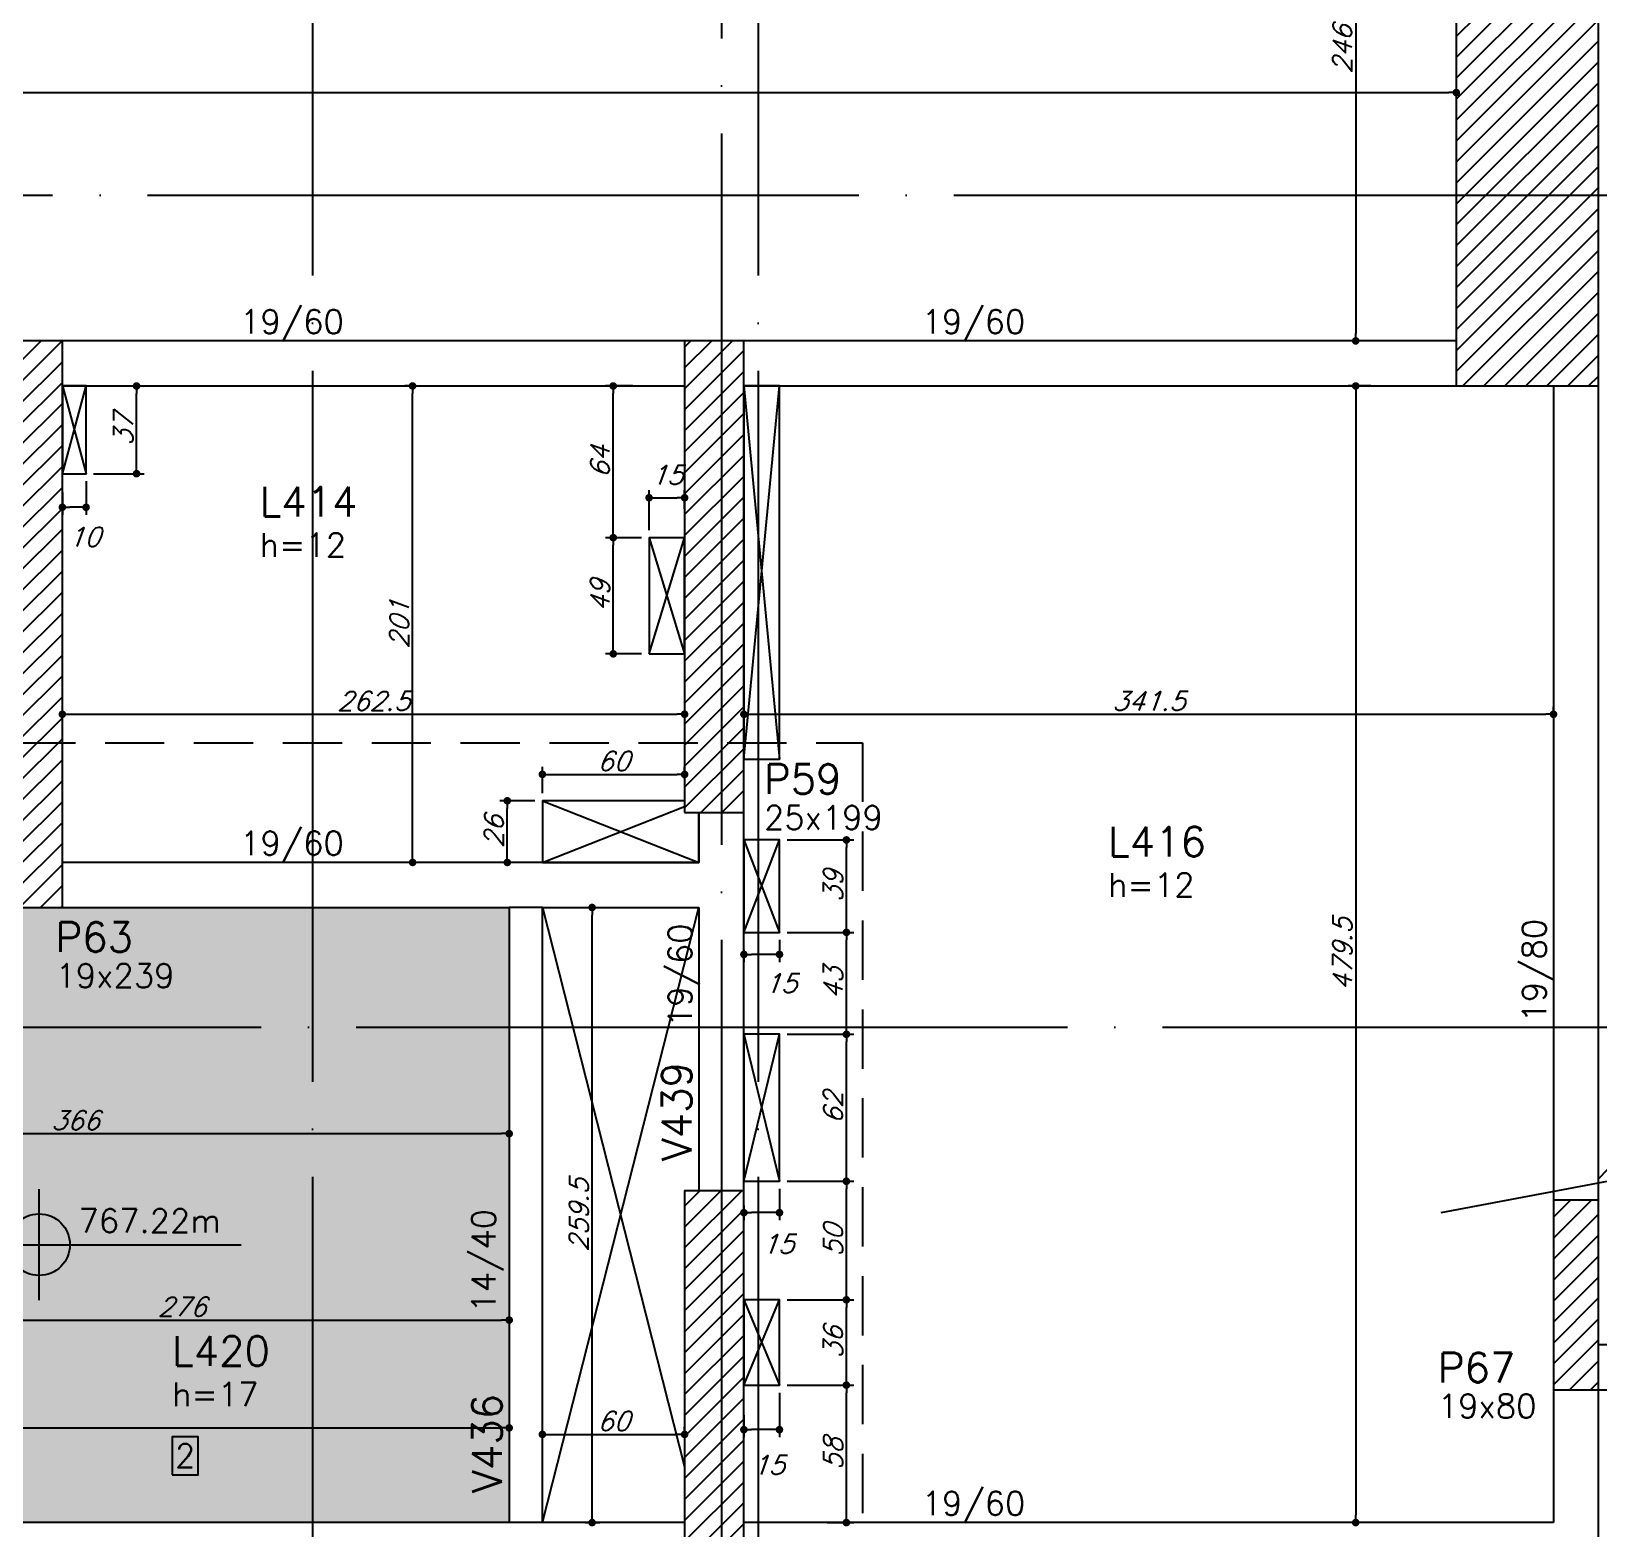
# Model space of a CAD drawing. Header units: millimetres. Extents: x -4122 to 5523, y -2094 to 2406.
# Drawn here: x 1939 to 2600, y -8 to 624 of the extents above; entities that cross this region are included whole.
import ezdxf
from ezdxf.enums import TextEntityAlignment as Align

# ---------------------------------------------------------------- set-up
doc = ezdxf.new("R2010")
doc.units = ezdxf.units.MM
doc.header["$LTSCALE"] = 50
doc.linetypes.add('DASHED', pattern=[0.75, 0.5, -0.25])
doc.linetypes.add('EIXO', pattern=[6.8, 6, -0.4, 0, -0.4])
for name, color, linetype in [('F-AUX', 2, 'Continuous'), ('F-AUX-RED', 1, 'Continuous'), ('F-COTAS', 106, 'Continuous'), ('F-COTAS-FUROS', 50, 'Continuous'), ('F-EIXO', 12, 'EIXO'), ('F-LAJES-DIM', 2, 'Continuous'), ('F-LAJES-NOME', 4, 'Continuous'), ('F-NÍVEL-PLANTA', 2, 'Continuous'), ('F-PILARES-DIM', 172, 'Continuous'), ('F-PILARES-HACH', 174, 'Continuous'), ('F-PILARES-NOME', 170, 'Continuous'), ('F-PILARES-S', 170, 'Continuous'), ('F-PILARES-V', 170, 'Continuous'), ('F-TEXTO', 6, 'Continuous'), ('F-VIGAS', 3, 'Continuous'), ('F-VIGAS-DIM', 2, 'Continuous'), ('F-VIGAS-NOME', 4, 'Continuous'), ('F-VÃO', 1, 'Continuous')]:
    doc.layers.add(name, color=color, linetype=linetype)
doc.layers.add('F-DESNIVEL-3', color=7, linetype='Continuous', true_color=0xd5c7ff)
doc.styles.add('CP-TEXT-INCL', font='simplex.shx', dxfattribs={"oblique": 20})
doc.styles.add('MCP', font='simplex.shx')
doc.styles.add('ROMANS', font='simplex.shx')
doc.dimstyles.new('CP-COTAS-50', dxfattribs={"dimscale": 0.64, "dimtxt": 12.5, "dimasz": 5, "dimexe": 5, "dimexo": 5, "dimgap": 2.5, "dimtad": 1, "dimdec": 1, "dimdsep": 46, "dimtxsty": 'CP-TEXT-INCL', "dimblk1": 'DOT', "dimblk2": 'DOT', "dimsah": 1, "dimcen": 9, "dimclrd": 256, "dimclre": 256, "dimclrt": 256, "dimadec": 0, "dimazin": 0, "dimtfac": 1, "dimtdec": 1, "dimtmove": 2, "dimatfit": 3, "dimldrblk": 'DOT', "dimfxl": 0, "dimtolj": 1, "dimarcsym": 0})
pattern_1 = [(45, (0, 0), (-4.419417, 4.419417), [])]

# ---------------------------------------------------------------- blocks, each defined once
blk = doc.blocks.new('*U51')
at = {"layer": 'F-LAJES-DIM', "color": 1}
blk.add_lwpolyline([(0, 0), (11, 0), (11, 16), (0, 16)], close=True, dxfattribs=at)
at = {"layer": 'F-LAJES-DIM', "style": 'MCP'}
blk.add_attdef('DIM', text='', height=10, dxfattribs=at).set_placement((5.5, 8), align=Align.MIDDLE_CENTER)
blk = doc.blocks.new('Nível - Planta')
at = {"layer": 'F-NÍVEL-PLANTA'}
h = blk.add_hatch(color=71, dxfattribs=at)
h.paths.add_polyline_path([(0, 0), (0, 0.26, 0.414214), (-0.26, 0)])
h.paths.add_polyline_path([(0.26, 0), (0, 0), (0, -0.26, 0.414214)])
for p, q in [((0, -0.469), (0, 0.469)), ((-0.469, 0), (1.704, 0))]:
    blk.add_line(p, q, dxfattribs=at)
blk.add_circle((0, 0), 0.26, dxfattribs=at)
at = {"layer": 'F-TEXTO', "color": 3, "style": 'MCP'}
blk.add_attdef('NÍVEL', (0.333, 0.102), '', height=0.2, dxfattribs=at)
blk = doc.blocks.new('*U32')
at = {"layer": 'F-EIXO'}
blk.add_line((0, 0), (7484.954, 0), dxfattribs=at)
at = {"layer": 'F-TEXTO', "style": 'ROMANS'}
blk.add_attdef('EIXO', text='', height=17.5, dxfattribs=at).set_placement((-28.2072, 0), align=Align.MIDDLE_CENTER)
blk = doc.blocks.new('*U34')
at = {"layer": 'F-EIXO'}
blk.add_line((0, 0), (0, -3377.88), dxfattribs=at)
at = {"layer": 'F-TEXTO', "style": 'ROMANS'}
blk.add_attdef('EIXO', text='', height=17.5, rotation=360, dxfattribs=at).set_placement((0, 28.21), align=Align.MIDDLE_CENTER)
blk = doc.blocks.new('*U26')
at = {"layer": 'F-EIXO'}
blk.add_line((0, 0), (7397, 0), dxfattribs=at)
at = {"layer": 'F-TEXTO', "style": 'ROMANS'}
blk.add_attdef('EIXO', text='', height=17.5, dxfattribs=at).set_placement((-28.2072, 0), align=Align.MIDDLE_CENTER)
blk = doc.blocks.new('*U30')
at = {"layer": 'F-EIXO'}
blk.add_line((0, 0), (0, -3477.88), dxfattribs=at)
at = {"layer": 'F-TEXTO', "style": 'ROMANS'}
blk.add_attdef('EIXO', text='', height=17.5, rotation=360, dxfattribs=at).set_placement((0, 28.21), align=Align.MIDDLE_CENTER)
blk = doc.blocks.new('*U103')
at = {"layer": 'F-VÃO'}
for p, q in [((0, 0), (10, 37)), ((0, 37), (10, 0))]:
    blk.add_line(p, q, dxfattribs=at)
at = {"layer": 'F-VÃO', "color": 3}
blk.add_lwpolyline([(0, 0), (10, 0), (10, 37), (0, 37)], close=True, dxfattribs=at)
blk = doc.blocks.new('*U106')
at = {"layer": 'F-VÃO'}
for p, q in [((0, 0), (15, 36)), ((0, 36), (15, 0))]:
    blk.add_line(p, q, dxfattribs=at)
at = {"layer": 'F-VÃO', "color": 3}
blk.add_lwpolyline([(0, 0), (15, 0), (15, 36), (0, 36)], close=True, dxfattribs=at)
blk = doc.blocks.new('*U109')
at = {"layer": 'F-VÃO'}
for p, q in [((0, 0), (15, 62)), ((0, 62), (15, 0))]:
    blk.add_line(p, q, dxfattribs=at)
at = {"layer": 'F-VÃO', "color": 3}
blk.add_lwpolyline([(0, 0), (15, 0), (15, 62), (0, 62)], close=True, dxfattribs=at)
blk = doc.blocks.new('*U112')
at = {"layer": 'F-VÃO'}
for p, q in [((0, 0), (15, 39)), ((0, 39), (15, 0))]:
    blk.add_line(p, q, dxfattribs=at)
at = {"layer": 'F-VÃO', "color": 3}
blk.add_lwpolyline([(0, 0), (15, 0), (15, 39), (0, 39)], close=True, dxfattribs=at)
blk = doc.blocks.new('*U115')
at = {"layer": 'F-VÃO'}
for p, q in [((0, 0), (15, 157.5)), ((0, 157.5), (15, 0))]:
    blk.add_line(p, q, dxfattribs=at)
at = {"layer": 'F-VÃO', "color": 3}
blk.add_lwpolyline([(0, 0), (15, 0), (15, 157.5), (0, 157.5)], close=True, dxfattribs=at)
blk = doc.blocks.new('*U118')
at = {"layer": 'F-VÃO'}
for p, q in [((0, 0), (15, 49)), ((0, 49), (15, 0))]:
    blk.add_line(p, q, dxfattribs=at)
at = {"layer": 'F-VÃO', "color": 3}
blk.add_lwpolyline([(0, 0), (15, 0), (15, 49), (0, 49)], close=True, dxfattribs=at)
blk = doc.blocks.new('_DOT')
at = {"color": 0, "linetype": 'ByBlock'}
blk.add_line((-0.5, 0), (-1, 0), dxfattribs=at)
at = {"color": 0, "linetype": 'ByBlock', "const_width": 0.5}
blk.add_lwpolyline([(-0.25, 0, 1), (0.25, 0, 1)], format="xyb", close=True, dxfattribs=at)
blk = doc.blocks.new('*D180')
at = {"layer": 'DEFPOINTS', "color": 0, "transparency": 16777216}
for p in [(2254.5, 53), (2282.73, 53), (2271.46, -5)]:
    blk.add_point(p, dxfattribs=at)
at = {"layer": 'F-COTAS-FUROS', "lineweight": -2, "transparency": 16777216}
for p, q in [((2257.7, 53), (2285.93, 53)), ((2282.73, -1.8), (2282.73, 49.8)), ((2274.66, -5), (2285.93, -5))]:
    blk.add_line(p, q, dxfattribs=at)
at = {"layer": 'F-COTAS-FUROS', "lineweight": -2, "transparency": 16777216, "xscale": 3.2, "yscale": 3.2, "zscale": 3.2}
for p, rotation in [((2282.73, 53), 90), ((2282.73, -5), 270)]:
    blk.add_blockref('_DOT', p, dxfattribs=dict(at, rotation=rotation))
at = {"layer": 'F-COTAS-FUROS', "transparency": 16777216, "insert": (2277.13, 24), "char_height": 8, "attachment_point": 5, "rotation": 90, "style": 'CP-TEXT-INCL'}
blk.add_mtext('\\A1;58', dxfattribs=at)
blk = doc.blocks.new('*D181')
at = {"layer": 'DEFPOINTS', "color": 0, "transparency": 16777216}
for p in [(2254.5, 89), (2282.73, 89), (2254.5, 53)]:
    blk.add_point(p, dxfattribs=at)
at = {"layer": 'F-COTAS-FUROS', "lineweight": -2, "transparency": 16777216}
for p, q in [((2257.7, 89), (2285.93, 89)), ((2282.73, 56.2), (2282.73, 85.8)), ((2257.7, 53), (2285.93, 53))]:
    blk.add_line(p, q, dxfattribs=at)
at = {"layer": 'F-COTAS-FUROS', "lineweight": -2, "transparency": 16777216, "xscale": 3.2, "yscale": 3.2, "zscale": 3.2}
for p, rotation in [((2282.73, 89), 90), ((2282.73, 53), 270)]:
    blk.add_blockref('_DOT', p, dxfattribs=dict(at, rotation=rotation))
at = {"layer": 'F-COTAS-FUROS', "transparency": 16777216, "insert": (2277.13, 71), "char_height": 8, "attachment_point": 5, "rotation": 90, "style": 'CP-TEXT-INCL'}
blk.add_mtext('\\A1;36', dxfattribs=at)
blk = doc.blocks.new('*D182')
at = {"layer": 'DEFPOINTS', "color": 0, "transparency": 16777216}
for p in [(2254.5, 139), (2282.73, 139), (2254.5, 89)]:
    blk.add_point(p, dxfattribs=at)
at = {"layer": 'F-COTAS-FUROS', "lineweight": -2, "transparency": 16777216}
for p, q in [((2257.7, 139), (2285.93, 139)), ((2282.73, 92.2), (2282.73, 135.8)), ((2257.7, 89), (2285.93, 89))]:
    blk.add_line(p, q, dxfattribs=at)
at = {"layer": 'F-COTAS-FUROS', "lineweight": -2, "transparency": 16777216, "xscale": 3.2, "yscale": 3.2, "zscale": 3.2}
for p, rotation in [((2282.73, 139), 90), ((2282.73, 89), 270)]:
    blk.add_blockref('_DOT', p, dxfattribs=dict(at, rotation=rotation))
at = {"layer": 'F-COTAS-FUROS', "transparency": 16777216, "insert": (2277.13, 114), "char_height": 8, "attachment_point": 5, "rotation": 90, "style": 'CP-TEXT-INCL'}
blk.add_mtext('\\A1;50', dxfattribs=at)
blk = doc.blocks.new('*D183')
at = {"layer": 'DEFPOINTS', "color": 0, "transparency": 16777216}
for p in [(2254.5, 201), (2282.73, 201), (2254.5, 139)]:
    blk.add_point(p, dxfattribs=at)
at = {"layer": 'F-COTAS-FUROS', "lineweight": -2, "transparency": 16777216}
for p, q in [((2257.7, 201), (2285.93, 201)), ((2282.73, 142.2), (2282.73, 197.8)), ((2257.7, 139), (2285.93, 139))]:
    blk.add_line(p, q, dxfattribs=at)
at = {"layer": 'F-COTAS-FUROS', "lineweight": -2, "transparency": 16777216, "xscale": 3.2, "yscale": 3.2, "zscale": 3.2}
for p, rotation in [((2282.73, 201), 90), ((2282.73, 139), 270)]:
    blk.add_blockref('_DOT', p, dxfattribs=dict(at, rotation=rotation))
at = {"layer": 'F-COTAS-FUROS', "transparency": 16777216, "insert": (2277.13, 170), "char_height": 8, "attachment_point": 5, "rotation": 90, "style": 'CP-TEXT-INCL'}
blk.add_mtext('\\A1;62', dxfattribs=at)
blk = doc.blocks.new('*D184')
at = {"layer": 'DEFPOINTS', "color": 0, "transparency": 16777216}
for p in [(2254.5, 244), (2282.73, 244), (2254.5, 201)]:
    blk.add_point(p, dxfattribs=at)
at = {"layer": 'F-COTAS-FUROS', "lineweight": -2, "transparency": 16777216}
for p, q in [((2257.7, 244), (2285.93, 244)), ((2282.73, 204.2), (2282.73, 240.8)), ((2257.7, 201), (2285.93, 201))]:
    blk.add_line(p, q, dxfattribs=at)
at = {"layer": 'F-COTAS-FUROS', "lineweight": -2, "transparency": 16777216, "xscale": 3.2, "yscale": 3.2, "zscale": 3.2}
for p, rotation in [((2282.73, 244), 90), ((2282.73, 201), 270)]:
    blk.add_blockref('_DOT', p, dxfattribs=dict(at, rotation=rotation))
at = {"layer": 'F-COTAS-FUROS', "transparency": 16777216, "insert": (2277.13, 222.5), "char_height": 8, "attachment_point": 5, "rotation": 90, "style": 'CP-TEXT-INCL'}
blk.add_mtext('\\A1;43', dxfattribs=at)
blk = doc.blocks.new('*D185')
at = {"layer": 'DEFPOINTS', "color": 0, "transparency": 16777216}
for p in [(2254.5, 283), (2282.73, 283), (2254.5, 244)]:
    blk.add_point(p, dxfattribs=at)
at = {"layer": 'F-COTAS-FUROS', "lineweight": -2, "transparency": 16777216}
for p, q in [((2257.7, 283), (2285.93, 283)), ((2282.73, 247.2), (2282.73, 279.8)), ((2257.7, 244), (2285.93, 244))]:
    blk.add_line(p, q, dxfattribs=at)
at = {"layer": 'F-COTAS-FUROS', "lineweight": -2, "transparency": 16777216, "xscale": 3.2, "yscale": 3.2, "zscale": 3.2}
for p, rotation in [((2282.73, 283), 90), ((2282.73, 244), 270)]:
    blk.add_blockref('_DOT', p, dxfattribs=dict(at, rotation=rotation))
at = {"layer": 'F-COTAS-FUROS', "transparency": 16777216, "insert": (2277.13, 263.5), "char_height": 8, "attachment_point": 5, "rotation": 90, "style": 'CP-TEXT-INCL'}
blk.add_mtext('\\A1;39', dxfattribs=at)
blk = doc.blocks.new('*D186')
at = {"layer": 'DEFPOINTS', "color": 0, "transparency": 16777216}
for p in [(2254.5, 53), (2239.5, 43.55), (2239.5, 34.21)]:
    blk.add_point(p, dxfattribs=at)
at = {"layer": 'F-COTAS-FUROS', "lineweight": -2, "transparency": 16777216}
for p, q in [((2254.5, 49.8), (2254.5, 31.01)), ((2239.5, 40.35), (2239.5, 31.01)), ((2251.3, 34.21), (2242.7, 34.21))]:
    blk.add_line(p, q, dxfattribs=at)
at = {"layer": 'F-COTAS-FUROS', "lineweight": -2, "transparency": 16777216, "xscale": 3.2, "yscale": 3.2, "zscale": 3.2, "rotation": 180}
blk.add_blockref('_DOT', (2239.5, 34.21), dxfattribs=at)
at = {"layer": 'F-COTAS-FUROS', "lineweight": -2, "transparency": 16777216, "xscale": 3.2, "yscale": 3.2, "zscale": 3.2}
blk.add_blockref('_DOT', (2254.5, 34.21), dxfattribs=at)
at = {"layer": 'F-COTAS-FUROS', "transparency": 16777216, "insert": (2249.82, 19.31), "char_height": 8, "attachment_point": 5, "style": 'CP-TEXT-INCL'}
blk.add_mtext('\\A1;15', dxfattribs=at)
blk = doc.blocks.new('*D187')
at = {"layer": 'DEFPOINTS', "color": 0, "transparency": 16777216}
for p in [(2254.5, 139), (2239.5, 131.95), (2239.5, 125.76)]:
    blk.add_point(p, dxfattribs=at)
at = {"layer": 'F-COTAS-FUROS', "lineweight": -2, "transparency": 16777216}
for p, q in [((2254.5, 135.8), (2254.5, 122.56)), ((2239.5, 128.75), (2239.5, 122.56)), ((2251.3, 125.76), (2242.7, 125.76))]:
    blk.add_line(p, q, dxfattribs=at)
at = {"layer": 'F-COTAS-FUROS', "lineweight": -2, "transparency": 16777216, "xscale": 3.2, "yscale": 3.2, "zscale": 3.2, "rotation": 180}
blk.add_blockref('_DOT', (2239.5, 125.76), dxfattribs=at)
at = {"layer": 'F-COTAS-FUROS', "lineweight": -2, "transparency": 16777216, "xscale": 3.2, "yscale": 3.2, "zscale": 3.2}
blk.add_blockref('_DOT', (2254.5, 125.76), dxfattribs=at)
at = {"layer": 'F-COTAS-FUROS', "transparency": 16777216, "insert": (2253.79, 112.58), "char_height": 8, "attachment_point": 5, "style": 'CP-TEXT-INCL'}
blk.add_mtext('\\A1;15', dxfattribs=at)
blk = doc.blocks.new('*D188')
at = {"layer": 'DEFPOINTS', "color": 0, "transparency": 16777216}
for p in [(2239.5, 239.88), (2254.5, 244), (2239.5, 234.69)]:
    blk.add_point(p, dxfattribs=at)
at = {"layer": 'F-COTAS-FUROS', "lineweight": -2, "transparency": 16777216}
for p, q in [((2254.5, 240.8), (2254.5, 231.49)), ((2239.5, 236.68), (2239.5, 231.49)), ((2251.3, 234.69), (2242.7, 234.69))]:
    blk.add_line(p, q, dxfattribs=at)
at = {"layer": 'F-COTAS-FUROS', "lineweight": -2, "transparency": 16777216, "xscale": 3.2, "yscale": 3.2, "zscale": 3.2, "rotation": 180}
blk.add_blockref('_DOT', (2239.5, 234.69), dxfattribs=at)
at = {"layer": 'F-COTAS-FUROS', "lineweight": -2, "transparency": 16777216, "xscale": 3.2, "yscale": 3.2, "zscale": 3.2}
blk.add_blockref('_DOT', (2254.5, 234.69), dxfattribs=at)
at = {"layer": 'F-COTAS-FUROS', "transparency": 16777216, "insert": (2254.99, 222.51), "char_height": 8, "attachment_point": 5, "style": 'CP-TEXT-INCL'}
blk.add_mtext('\\A1;15', dxfattribs=at)
blk = doc.blocks.new('*D189')
at = {"layer": 'DEFPOINTS', "color": 0, "transparency": 16777216}
for p in [(2139.69, 299.5), (2154.5, 299.5), (2154.5, 273.5)]:
    blk.add_point(p, dxfattribs=at)
at = {"layer": 'F-COTAS-FUROS', "lineweight": -2, "transparency": 16777216}
for p, q in [((2151.3, 299.5), (2136.49, 299.5)), ((2139.69, 276.7), (2139.69, 296.3)), ((2151.3, 273.5), (2136.49, 273.5))]:
    blk.add_line(p, q, dxfattribs=at)
at = {"layer": 'F-COTAS-FUROS', "lineweight": -2, "transparency": 16777216, "xscale": 3.2, "yscale": 3.2, "zscale": 3.2}
for p, rotation in [((2139.69, 299.5), 90), ((2139.69, 273.5), 270)]:
    blk.add_blockref('_DOT', p, dxfattribs=dict(at, rotation=rotation))
at = {"layer": 'F-COTAS-FUROS', "transparency": 16777216, "insert": (2134.09, 286.5), "char_height": 8, "attachment_point": 5, "rotation": 90, "style": 'CP-TEXT-INCL'}
blk.add_mtext('\\A1;26', dxfattribs=at)
blk = doc.blocks.new('*D190')
at = {"layer": 'DEFPOINTS', "color": 0, "transparency": 16777216}
for p in [(2214.5, 310.64), (2214.5, 305.71), (2154.5, 299.5)]:
    blk.add_point(p, dxfattribs=at)
at = {"layer": 'F-COTAS-FUROS', "lineweight": -2, "transparency": 16777216}
for p, q in [((2154.5, 302.7), (2154.5, 313.84)), ((2214.5, 308.91), (2214.5, 313.84)), ((2157.7, 310.64), (2211.3, 310.64))]:
    blk.add_line(p, q, dxfattribs=at)
at = {"layer": 'F-COTAS-FUROS', "lineweight": -2, "transparency": 16777216, "xscale": 3.2, "yscale": 3.2, "zscale": 3.2, "rotation": 180}
blk.add_blockref('_DOT', (2154.5, 310.64), dxfattribs=at)
at = {"layer": 'F-COTAS-FUROS', "lineweight": -2, "transparency": 16777216, "xscale": 3.2, "yscale": 3.2, "zscale": 3.2}
blk.add_blockref('_DOT', (2214.5, 310.64), dxfattribs=at)
at = {"layer": 'F-COTAS-FUROS', "transparency": 16777216, "insert": (2184.5, 316.24), "char_height": 8, "attachment_point": 5, "style": 'CP-TEXT-INCL'}
blk.add_mtext('\\A1;60', dxfattribs=at)
blk = doc.blocks.new('*D191')
at = {"layer": 'DEFPOINTS', "color": 0, "transparency": 16777216}
for p in [(2184.38, 410.5), (2199.5, 410.5), (2199.5, 361.5)]:
    blk.add_point(p, dxfattribs=at)
at = {"layer": 'F-COTAS-FUROS', "lineweight": -2, "transparency": 16777216}
for p, q in [((2196.3, 410.5), (2181.18, 410.5)), ((2184.38, 364.7), (2184.38, 407.3)), ((2196.3, 361.5), (2181.18, 361.5))]:
    blk.add_line(p, q, dxfattribs=at)
at = {"layer": 'F-COTAS-FUROS', "lineweight": -2, "transparency": 16777216, "xscale": 3.2, "yscale": 3.2, "zscale": 3.2}
for p, rotation in [((2184.38, 410.5), 90), ((2184.38, 361.5), 270)]:
    blk.add_blockref('_DOT', p, dxfattribs=dict(at, rotation=rotation))
at = {"layer": 'F-COTAS-FUROS', "transparency": 16777216, "insert": (2178.78, 386), "char_height": 8, "attachment_point": 5, "rotation": 90, "style": 'CP-TEXT-INCL'}
blk.add_mtext('\\A1;49', dxfattribs=at)
blk = doc.blocks.new('*D192')
at = {"layer": 'DEFPOINTS', "color": 0, "transparency": 16777216}
for p in [(2184.38, 474.5), (2195.81, 474.5), (2199.5, 410.5)]:
    blk.add_point(p, dxfattribs=at)
at = {"layer": 'F-COTAS-FUROS', "lineweight": -2, "transparency": 16777216}
for p, q in [((2192.61, 474.5), (2181.18, 474.5)), ((2184.38, 413.7), (2184.38, 471.3)), ((2196.3, 410.5), (2181.18, 410.5))]:
    blk.add_line(p, q, dxfattribs=at)
at = {"layer": 'F-COTAS-FUROS', "lineweight": -2, "transparency": 16777216, "xscale": 3.2, "yscale": 3.2, "zscale": 3.2}
for p, rotation in [((2184.38, 474.5), 90), ((2184.38, 410.5), 270)]:
    blk.add_blockref('_DOT', p, dxfattribs=dict(at, rotation=rotation))
at = {"layer": 'F-COTAS-FUROS', "transparency": 16777216, "insert": (2178.78, 442.5), "char_height": 8, "attachment_point": 5, "rotation": 90, "style": 'CP-TEXT-INCL'}
blk.add_mtext('\\A1;64', dxfattribs=at)
blk = doc.blocks.new('*D193')
at = {"layer": 'DEFPOINTS', "color": 0, "transparency": 16777216}
for p in [(2214.5, 427.35), (2214.5, 419.52), (2199.5, 410.5)]:
    blk.add_point(p, dxfattribs=at)
at = {"layer": 'F-COTAS-FUROS', "lineweight": -2, "transparency": 16777216}
for p, q in [((2199.5, 413.7), (2199.5, 430.55)), ((2214.5, 422.72), (2214.5, 430.55)), ((2202.7, 427.35), (2211.3, 427.35))]:
    blk.add_line(p, q, dxfattribs=at)
at = {"layer": 'F-COTAS-FUROS', "lineweight": -2, "transparency": 16777216, "xscale": 3.2, "yscale": 3.2, "zscale": 3.2, "rotation": 180}
blk.add_blockref('_DOT', (2199.5, 427.35), dxfattribs=at)
at = {"layer": 'F-COTAS-FUROS', "lineweight": -2, "transparency": 16777216, "xscale": 3.2, "yscale": 3.2, "zscale": 3.2}
blk.add_blockref('_DOT', (2214.5, 427.35), dxfattribs=at)
at = {"layer": 'F-COTAS-FUROS', "transparency": 16777216, "insert": (2207, 436.95), "char_height": 8, "attachment_point": 5, "style": 'CP-TEXT-INCL'}
blk.add_mtext('\\A1;15', dxfattribs=at)
blk = doc.blocks.new('*D194')
at = {"layer": 'DEFPOINTS', "color": 0, "transparency": 16777216}
for p in [(1962, 437.5), (1952, 432.7), (1952, 423.32)]:
    blk.add_point(p, dxfattribs=at)
at = {"layer": 'F-COTAS-FUROS', "lineweight": -2, "transparency": 16777216}
for p, q in [((1962, 434.3), (1962, 420.12)), ((1952, 429.5), (1952, 420.12)), ((1958.8, 423.32), (1955.2, 423.32))]:
    blk.add_line(p, q, dxfattribs=at)
at = {"layer": 'F-COTAS-FUROS', "lineweight": -2, "transparency": 16777216, "xscale": 3.2, "yscale": 3.2, "zscale": 3.2, "rotation": 180}
blk.add_blockref('_DOT', (1952, 423.32), dxfattribs=at)
at = {"layer": 'F-COTAS-FUROS', "lineweight": -2, "transparency": 16777216, "xscale": 3.2, "yscale": 3.2, "zscale": 3.2}
blk.add_blockref('_DOT', (1962, 423.32), dxfattribs=at)
at = {"layer": 'F-COTAS-FUROS', "transparency": 16777216, "insert": (1961.19, 410.85), "char_height": 8, "attachment_point": 5, "style": 'CP-TEXT-INCL'}
blk.add_mtext('\\A1;10', dxfattribs=at)
blk = doc.blocks.new('*D195')
at = {"layer": 'DEFPOINTS', "color": 0, "transparency": 16777216}
for p in [(1969.94, 474.5), (1983.31, 474.5), (1962, 437.5)]:
    blk.add_point(p, dxfattribs=at)
at = {"layer": 'F-COTAS-FUROS', "lineweight": -2, "transparency": 16777216}
for p, q in [((1973.14, 474.5), (1986.51, 474.5)), ((1983.31, 440.7), (1983.31, 471.3)), ((1965.2, 437.5), (1986.51, 437.5))]:
    blk.add_line(p, q, dxfattribs=at)
at = {"layer": 'F-COTAS-FUROS', "lineweight": -2, "transparency": 16777216, "xscale": 3.2, "yscale": 3.2, "zscale": 3.2}
for p, rotation in [((1983.31, 474.5), 90), ((1983.31, 437.5), 270)]:
    blk.add_blockref('_DOT', p, dxfattribs=dict(at, rotation=rotation))
at = {"layer": 'F-COTAS-FUROS', "transparency": 16777216, "insert": (1977.71, 456), "char_height": 8, "attachment_point": 5, "rotation": 90, "style": 'CP-TEXT-INCL'}
blk.add_mtext('\\A1;37', dxfattribs=at)
blk = doc.blocks.new('*D243')
at = {"layer": 'DEFPOINTS', "color": 0, "transparency": 16777216}
for p in [(2497.56, 739.5), (2497.56, 493.5), (2497.56, 493.5)]:
    blk.add_point(p, dxfattribs=at)
at = {"layer": 'F-COTAS', "lineweight": -2, "transparency": 16777216}
blk.add_line((2497.56, 736.3), (2497.56, 496.7), dxfattribs=at)
at = {"layer": 'F-COTAS', "lineweight": -2, "transparency": 16777216, "xscale": 3.2, "yscale": 3.2, "zscale": 3.2}
for p, rotation in [((2497.56, 739.5), 90), ((2497.56, 493.5), 270)]:
    blk.add_blockref('_DOT', p, dxfattribs=dict(at, rotation=rotation))
at = {"layer": 'F-COTAS', "transparency": 16777216, "insert": (2491.96, 616.5), "char_height": 8, "attachment_point": 5, "rotation": 90, "style": 'CP-TEXT-INCL'}
blk.add_mtext('\\A1;246', dxfattribs=at)
blk = doc.blocks.new('*D244')
at = {"layer": 'DEFPOINTS', "color": 0, "transparency": 16777216}
for p in [(2507.15, 474.5), (2497.56, -5), (2507.15, -5)]:
    blk.add_point(p, dxfattribs=at)
at = {"layer": 'F-COTAS', "lineweight": -2, "transparency": 16777216}
for p, q in [((2503.95, 474.5), (2494.36, 474.5)), ((2497.56, 471.3), (2497.56, -1.8)), ((2503.95, -5), (2494.36, -5))]:
    blk.add_line(p, q, dxfattribs=at)
at = {"layer": 'F-COTAS', "lineweight": -2, "transparency": 16777216, "xscale": 3.2, "yscale": 3.2, "zscale": 3.2}
for p, rotation in [((2497.56, 474.5), 90), ((2497.56, -5), 270)]:
    blk.add_blockref('_DOT', p, dxfattribs=dict(at, rotation=rotation))
at = {"layer": 'F-COTAS', "transparency": 16777216, "insert": (2491.96, 234.75), "char_height": 8, "attachment_point": 5, "rotation": 90, "style": 'CP-TEXT-INCL'}
blk.add_mtext('\\A1;479.5', dxfattribs=at)
blk = doc.blocks.new('*D273')
at = {"layer": 'DEFPOINTS', "color": 0, "transparency": 16777216}
for p in [(1295, 598.28), (2540, 598.28), (2540, 598.28)]:
    blk.add_point(p, dxfattribs=at)
at = {"layer": 'F-COTAS', "lineweight": -2, "transparency": 16777216}
blk.add_line((1298.2, 598.28), (2536.8, 598.28), dxfattribs=at)
at = {"layer": 'F-COTAS', "lineweight": -2, "transparency": 16777216, "xscale": 3.2, "yscale": 3.2, "zscale": 3.2, "rotation": 180}
blk.add_blockref('_DOT', (1295, 598.28), dxfattribs=at)
at = {"layer": 'F-COTAS', "lineweight": -2, "transparency": 16777216, "xscale": 3.2, "yscale": 3.2, "zscale": 3.2}
blk.add_blockref('_DOT', (2540, 598.28), dxfattribs=at)
at = {"layer": 'F-COTAS', "transparency": 16777216, "insert": (1917.5, 603.88), "char_height": 8, "attachment_point": 5, "style": 'CP-TEXT-INCL'}
blk.add_mtext('\\A1;1245', dxfattribs=at)
blk = doc.blocks.new('*D315')
at = {"layer": 'DEFPOINTS', "color": 0, "transparency": 16777216}
for p in [(2239.5, 332.87), (2581, 336), (2581, 332.87)]:
    blk.add_point(p, dxfattribs=at)
at = {"layer": 'F-COTAS', "lineweight": -2, "transparency": 16777216}
for p, q in [((2239.5, 336.07), (2239.5, 339.2)), ((2581, 336.07), (2581, 339.2)), ((2242.7, 336), (2577.8, 336))]:
    blk.add_line(p, q, dxfattribs=at)
at = {"layer": 'F-COTAS', "lineweight": -2, "transparency": 16777216, "xscale": 3.2, "yscale": 3.2, "zscale": 3.2, "rotation": 180}
blk.add_blockref('_DOT', (2239.5, 336), dxfattribs=at)
at = {"layer": 'F-COTAS', "lineweight": -2, "transparency": 16777216, "xscale": 3.2, "yscale": 3.2, "zscale": 3.2}
blk.add_blockref('_DOT', (2581, 336), dxfattribs=at)
at = {"layer": 'F-COTAS', "transparency": 16777216, "insert": (2410.25, 341.6), "char_height": 8, "attachment_point": 5, "style": 'CP-TEXT-INCL'}
blk.add_mtext('\\A1;341.5', dxfattribs=at)
blk = doc.blocks.new('*D316')
at = {"layer": 'DEFPOINTS', "color": 0, "transparency": 16777216}
for p in [(1952, 336), (2214.5, 336), (2214.5, 336)]:
    blk.add_point(p, dxfattribs=at)
at = {"layer": 'F-COTAS', "lineweight": -2, "transparency": 16777216}
blk.add_line((1955.2, 336), (2211.3, 336), dxfattribs=at)
at = {"layer": 'F-COTAS', "lineweight": -2, "transparency": 16777216, "xscale": 3.2, "yscale": 3.2, "zscale": 3.2, "rotation": 180}
blk.add_blockref('_DOT', (1952, 336), dxfattribs=at)
at = {"layer": 'F-COTAS', "lineweight": -2, "transparency": 16777216, "xscale": 3.2, "yscale": 3.2, "zscale": 3.2}
blk.add_blockref('_DOT', (2214.5, 336), dxfattribs=at)
at = {"layer": 'F-COTAS', "transparency": 16777216, "insert": (2083.25, 341.6), "char_height": 8, "attachment_point": 5, "style": 'CP-TEXT-INCL'}
blk.add_mtext('\\A1;262.5', dxfattribs=at)
blk = doc.blocks.new('*D320')
at = {"layer": 'DEFPOINTS', "color": 0, "transparency": 16777216}
for p in [(2169.37, 254.5), (2175.47, 254.5), (2169.37, -5)]:
    blk.add_point(p, dxfattribs=at)
at = {"layer": 'F-COTAS', "lineweight": -2, "transparency": 16777216}
for p, q in [((2172.57, 254.5), (2178.67, 254.5)), ((2175.47, -1.8), (2175.47, 251.3)), ((2172.57, -5), (2178.67, -5))]:
    blk.add_line(p, q, dxfattribs=at)
at = {"layer": 'F-COTAS', "lineweight": -2, "transparency": 16777216, "xscale": 3.2, "yscale": 3.2, "zscale": 3.2}
for p, rotation in [((2175.47, 254.5), 90), ((2175.47, -5), 270)]:
    blk.add_blockref('_DOT', p, dxfattribs=dict(at, rotation=rotation))
at = {"layer": 'F-COTAS', "transparency": 16777216, "insert": (2169.87, 124.75), "char_height": 8, "attachment_point": 5, "rotation": 90, "style": 'CP-TEXT-INCL'}
blk.add_mtext('\\A1;259.5', dxfattribs=at)
blk = doc.blocks.new('*D321')
at = {"layer": 'DEFPOINTS', "color": 0, "transparency": 16777216}
for p in [(2099.74, 474.5), (2102.28, 474.5), (2102.28, 273.5)]:
    blk.add_point(p, dxfattribs=at)
at = {"layer": 'F-COTAS', "lineweight": -2, "transparency": 16777216}
for p, q in [((2099.08, 474.5), (2096.54, 474.5)), ((2099.74, 276.7), (2099.74, 471.3)), ((2099.08, 273.5), (2096.54, 273.5))]:
    blk.add_line(p, q, dxfattribs=at)
at = {"layer": 'F-COTAS', "lineweight": -2, "transparency": 16777216, "xscale": 3.2, "yscale": 3.2, "zscale": 3.2}
for p, rotation in [((2099.74, 474.5), 90), ((2099.74, 273.5), 270)]:
    blk.add_blockref('_DOT', p, dxfattribs=dict(at, rotation=rotation))
at = {"layer": 'F-COTAS', "transparency": 16777216, "insert": (2094.14, 374), "char_height": 8, "attachment_point": 5, "rotation": 90, "style": 'CP-TEXT-INCL'}
blk.add_mtext('\\A1;201', dxfattribs=at)
blk = doc.blocks.new('*D323')
at = {"layer": 'DEFPOINTS', "color": 0, "transparency": 16777216}
for p in [(2154.5, 28.19), (2214.5, 32.21), (2214.5, 28.19)]:
    blk.add_point(p, dxfattribs=at)
at = {"layer": 'F-COTAS', "lineweight": -2, "transparency": 16777216}
for p, q in [((2154.5, 31.39), (2154.5, 35.41)), ((2214.5, 31.39), (2214.5, 35.41)), ((2157.7, 32.21), (2211.3, 32.21))]:
    blk.add_line(p, q, dxfattribs=at)
at = {"layer": 'F-COTAS', "lineweight": -2, "transparency": 16777216, "xscale": 3.2, "yscale": 3.2, "zscale": 3.2, "rotation": 180}
blk.add_blockref('_DOT', (2154.5, 32.21), dxfattribs=at)
at = {"layer": 'F-COTAS', "lineweight": -2, "transparency": 16777216, "xscale": 3.2, "yscale": 3.2, "zscale": 3.2}
blk.add_blockref('_DOT', (2214.5, 32.21), dxfattribs=at)
at = {"layer": 'F-COTAS', "transparency": 16777216, "insert": (2184.5, 37.81), "char_height": 8, "attachment_point": 5, "style": 'CP-TEXT-INCL'}
blk.add_mtext('\\A1;60', dxfattribs=at)
blk = doc.blocks.new('*D355')
at = {"layer": 'DEFPOINTS', "color": 0, "transparency": 16777216}
for p in [(1774.5, 178.85), (2140.5, 172.35), (2140.5, 159.09)]:
    blk.add_point(p, dxfattribs=at)
at = {"layer": 'F-COTAS', "lineweight": -2, "transparency": 16777216}
for p, q in [((1774.5, 175.65), (1774.5, 155.89)), ((2140.5, 169.15), (2140.5, 155.89)), ((1777.7, 159.09), (2137.3, 159.09))]:
    blk.add_line(p, q, dxfattribs=at)
at = {"layer": 'F-COTAS', "lineweight": -2, "transparency": 16777216, "xscale": 3.2, "yscale": 3.2, "zscale": 3.2, "rotation": 180}
blk.add_blockref('_DOT', (1774.5, 159.09), dxfattribs=at)
at = {"layer": 'F-COTAS', "lineweight": -2, "transparency": 16777216, "xscale": 3.2, "yscale": 3.2, "zscale": 3.2}
blk.add_blockref('_DOT', (2140.5, 159.09), dxfattribs=at)
at = {"layer": 'F-COTAS', "transparency": 16777216, "insert": (1957.5, 164.69), "char_height": 8, "attachment_point": 5, "style": 'CP-TEXT-INCL'}
blk.add_mtext('\\A1;366', dxfattribs=at)
blk = doc.blocks.new('*D356')
at = {"layer": 'DEFPOINTS', "color": 0, "transparency": 16777216}
for p in [(1514, 46.5), (2140.5, 46.5), (2140.5, 34.95)]:
    blk.add_point(p, dxfattribs=at)
at = {"layer": 'F-COTAS', "lineweight": -2, "transparency": 16777216}
for p, q in [((1514, 43.3), (1514, 31.75)), ((2140.5, 43.3), (2140.5, 31.75)), ((1517.2, 34.95), (2137.3, 34.95))]:
    blk.add_line(p, q, dxfattribs=at)
at = {"layer": 'F-COTAS', "lineweight": -2, "transparency": 16777216, "xscale": 3.2, "yscale": 3.2, "zscale": 3.2, "rotation": 180}
blk.add_blockref('_DOT', (1514, 34.95), dxfattribs=at)
at = {"layer": 'F-COTAS', "lineweight": -2, "transparency": 16777216, "xscale": 3.2, "yscale": 3.2, "zscale": 3.2}
blk.add_blockref('_DOT', (2140.5, 34.95), dxfattribs=at)
at = {"layer": 'F-COTAS', "transparency": 16777216, "insert": (1827.25, 40.55), "char_height": 8, "attachment_point": 5, "style": 'CP-TEXT-INCL'}
blk.add_mtext('\\A1;626.5', dxfattribs=at)
blk = doc.blocks.new('*D379')
at = {"layer": 'DEFPOINTS', "color": 0, "transparency": 16777216}
for p in [(1864.5, 80.44), (2140.5, 80.44), (2140.5, 80.44)]:
    blk.add_point(p, dxfattribs=at)
at = {"layer": 'F-COTAS', "lineweight": -2, "transparency": 16777216}
blk.add_line((1867.7, 80.44), (2137.3, 80.44), dxfattribs=at)
at = {"layer": 'F-COTAS', "lineweight": -2, "transparency": 16777216, "xscale": 3.2, "yscale": 3.2, "zscale": 3.2, "rotation": 180}
blk.add_blockref('_DOT', (1864.5, 80.44), dxfattribs=at)
at = {"layer": 'F-COTAS', "lineweight": -2, "transparency": 16777216, "xscale": 3.2, "yscale": 3.2, "zscale": 3.2}
blk.add_blockref('_DOT', (2140.5, 80.44), dxfattribs=at)
at = {"layer": 'F-COTAS', "transparency": 16777216, "insert": (2002.5, 86.04), "char_height": 8, "attachment_point": 5, "style": 'CP-TEXT-INCL'}
blk.add_mtext('\\A1;276', dxfattribs=at)

msp = doc.modelspace()

# ---------------------------------------------------------------- hatches: boundary and pattern name
at = {"layer": 'F-DESNIVEL-3', "linetype": 'Continuous'}
h = msp.add_hatch(color=256, dxfattribs=at)
h.dxf.hatch_style = 1
h.paths.add_polyline_path([(2140.5, 137), (2140.5, 254.5), (1774.5, 254.5), (1774.5, 131.5), (1864.5, 131.5), (1864.5, -5), (2140.5, -5)])
at = {"layer": 'F-PILARES-HACH', "linetype": 'Continuous'}
h = msp.add_hatch(dxfattribs=at)
h.set_pattern_fill('ANSI31', color=256, scale=50, style=0)
h.set_pattern_definition(pattern_1)
h.paths.add_polyline_path([(2540, 474.5), (2600, 474.5), (2600, 883.5), (2540, 883.5)], flags=16)
h = msp.add_hatch(dxfattribs=at)
h.set_pattern_fill('ANSI31', color=256, scale=50, style=0)
h.set_pattern_definition(pattern_1)
h.paths.add_polyline_path([(2540, 474.5), (2600, 474.5), (2600, 803.5), (2540, 803.5)], flags=16)
h = msp.add_hatch(dxfattribs=at)
h.set_pattern_fill('ANSI31', color=256, scale=50, style=0)
h.set_pattern_definition(pattern_1)
h.paths.add_polyline_path([(1933, 254.5), (1952, 254.5), (1952, 493.5), (1933, 493.5)], flags=16)
h = msp.add_hatch(dxfattribs=at)
h.set_pattern_fill('ANSI31', color=256, scale=50, style=0)
h.set_pattern_definition(pattern_1)
h.paths.add_polyline_path([(2214.5, 294.5), (2239.5, 294.5), (2239.5, 493.5), (2214.5, 493.5)], flags=16)
h = msp.add_hatch(dxfattribs=at)
h.set_pattern_fill('ANSI31', color=256, scale=50, style=0)
h.set_pattern_definition(pattern_1)
h.paths.add_polyline_path([(2214.5, -24), (2239.5, -24), (2239.5, 135), (2214.5, 135)], flags=16)
h = msp.add_hatch(dxfattribs=at)
h.set_pattern_fill('ANSI31', color=256, scale=50, style=0)
h.set_pattern_definition(pattern_1)
h.paths.add_polyline_path([(2581, 51), (2600, 51), (2600, 131), (2581, 131)], flags=16)

# ---------------------------------------------------------------- linework, layer by layer
at = {"layer": 'F-AUX', "color": 1}
msp.add_lwpolyline([(3318.061, 273.602), (2965.087, 207.028), (2950.168, 232.174), (2940.699, 174.469), (2925.78, 199.615), (2533.413, 125.687)], dxfattribs=at)
at = {"layer": 'F-AUX-RED', "color": 4, "linetype": 'DASHED'}
msp.add_lwpolyline([(1445, -74), (1445, 324), (2289.5, 324), (2289.5, -74), (1445, -74)], dxfattribs=at)
at = {"layer": 'F-PILARES-S', "linetype": 'Continuous'}
for points in [[(2540, 474.5), (2600, 474.5), (2600, 803.5), (2540, 803.5), (2540, 474.5)], [(1933, 254.5), (1952, 254.5), (1952, 493.5), (1933, 493.5), (1933, 254.5)], [(2214.5, 294.5), (2239.5, 294.5), (2239.5, 493.5), (2214.5, 493.5), (2214.5, 294.5)], [(2214.5, -24), (2239.5, -24), (2239.5, 135), (2214.5, 135), (2214.5, -24)], [(2581, 51), (2600, 51), (2600, 131), (2581, 131), (2581, 51)]]:
    msp.add_lwpolyline(points, dxfattribs=at)
at = {"layer": 'F-PILARES-V', "linetype": 'Continuous'}
msp.add_lwpolyline([(2540, 474.5), (2600, 474.5), (2600, 883.5), (2540, 883.5), (2540, 474.5)], dxfattribs=at)
at = {"layer": 'F-VIGAS'}
for points in [[(2214.5, 493.5), (1952, 493.5)], [(2540, 493.5), (2239.5, 493.5)], [(1952, 474.5), (2214.5, 474.5)], [(2239.5, 474.5), (2540, 474.5)], [(2581, 474.5), (2581, 131)], [(2600, 131), (2600, 474.5)], [(2220.5, 294.5), (2220.5, 273.5)], [(2239.5, 264), (2239.5, 294.5)], [(2147.5, 273.5), (1952, 273.5)], [(2220.5, 273.5), (2147.5, 273.5)], [(2239.5, 135), (2239.5, 264)], [(1952, 254.5), (2140.5, 254.5)], [(2140.5, 254.5), (2140.5, -5)], [(2154.5, 254.5), (2140.5, 254.5)], [(2154.5, 254.5), (2220.5, 254.5)], [(2154.5, -5), (2154.5, 254.5)], [(2220.5, 254.5), (2220.5, 135)], [(3234.5, 70), (2600, 70)], [(2581, 51), (2581, -5)], [(2600, -14.5), (2600, 51)], [(2600, 51), (3234.5, 51)], [(2140.5, -5), (1514, -5)], [(2154.5, -5), (2140.5, -5)], [(2214.5, -5), (2154.5, -5)], [(2581, -5), (2239.5, -5)]]:
    msp.add_lwpolyline(points, dxfattribs=at)
at = {"layer": 'F-VÃO'}
for p, q in [((2154.5, 299.5), (2220.5, 273.5)), ((2154.5, 273.5), (2214.5, 297.136)), ((2154.5, -5), (2220.5, 254.5)), ((2154.5, 254.5), (2214.5, 18.591))]:
    msp.add_line(p, q, dxfattribs=at)
msp.add_lwpolyline([(2600, 140), (3234.5, 797.5)], dxfattribs=at)
at = {"layer": 'F-VÃO', "color": 3}
msp.add_lwpolyline([(2214.5, 299.5), (2154.5, 299.5), (2154.5, 273.5), (2220.5, 273.5), (2220.5, 294.5)], dxfattribs=at)

# ---------------------------------------------------------------- block references
at = {"layer": 'F-EIXO', "linetype": 'Continuous'}
for name, p in [('*U30', (2230, 1941.357)), ('*U34', (2057.5, 1841.357)), ('*U34', (2245.5, 1841.357)), ('*U32', (-3793.715, 555)), ('*U26', (-3705.761, 204))]:
    msp.add_blockref(name, p, dxfattribs=at)
at = {"layer": 'F-LAJES-DIM', "linetype": 'Continuous'}
msp.add_blockref('*U51', (1998.315, 15.217), dxfattribs=at).add_auto_attribs({'DIM': '2'})
at = {"layer": 'F-NÍVEL-PLANTA', "linetype": 'Continuous', "xscale": 50, "yscale": 50, "zscale": 50}
msp.add_blockref('Nível - Planta', (1942.206, 112.252), dxfattribs=at).add_auto_attribs({'NÍVEL': '767.22m'})
at = {"layer": 'F-VÃO'}
for name, p in [('*U103', (1952, 437.5)), ('*U115', (2239.5, 317)), ('*U118', (2199.5, 361.5)), ('*U112', (2239.5, 244)), ('*U109', (2239.5, 139)), ('*U106', (2239.5, 53))]:
    msp.add_blockref(name, p, dxfattribs=at)

# ---------------------------------------------------------------- texts
at = {"layer": 'F-LAJES-DIM', "linetype": 'Continuous', "style": 'MCP'}
for s, p in [('h=12', (2035.253, 402.454)), ('h=12', (2393.142, 259.015)), ('h=17', (1998.315, 44.117))]:
    msp.add_text(s, height=10, dxfattribs=at).set_placement(p)
at = {"layer": 'F-LAJES-NOME', "linetype": 'Continuous', "style": 'MCP'}
for s, p in [('L414', (2035.253, 419.454)), ('L416', (2393.142, 276.015)), ('L420', (1998.315, 61.117))]:
    msp.add_text(s, height=12.5, dxfattribs=at).set_placement(p)
at = {"layer": 'F-PILARES-DIM', "linetype": 'Continuous', "style": 'MCP'}
for s, p in [('25x199', (2247.988, 287.463)), ('19x239', (1949.146, 220.734)), ('19x80', (2532.224, 39.178))]:
    msp.add_text(s, height=10, dxfattribs=at).set_placement(p)
at = {"layer": 'F-PILARES-NOME', "linetype": 'Continuous', "style": 'MCP'}
for s, p in [('P59', (2247.988, 302.463)), ('P63', (1949.146, 235.734)), ('P67', (2532.224, 54.178))]:
    msp.add_text(s, height=12.5, dxfattribs=at).set_placement(p)
at = {"layer": 'F-VIGAS-DIM', "linetype": 'Continuous', "style": 'MCP'}
for p in [(2027, 496.625), (2314.5, 496.625), (2027, 276.625), (2314.5, -1.875)]:
    msp.add_text('19/60', height=10, dxfattribs=at).set_placement(p)
for s, p in [('19/60', (2217.594, 204.06)), ('19/80', (2577.875, 206)), ('14/40', (2134.729, 83.6))]:
    msp.add_text(s, height=10, rotation=90, dxfattribs=at).set_placement(p)
at = {"layer": 'F-VIGAS-NOME', "linetype": 'Continuous', "style": 'MCP'}
for s, p in [('V439', (2217.375, 147.5)), ('V436', (2137.375, 7.5))]:
    msp.add_text(s, height=12.5, rotation=90, dxfattribs=at).set_placement(p)

# ---------------------------------------------------------------- dimensions: what is measured, and where the dimension line sits
at = {"layer": 'F-COTAS'}
for base, p1, p2, picture, middle in [((2497.558, 493.5), (2497.558, 739.5), (2497.558, 493.5), '*D243', (2491.958, 616.5)), ((2099.735, 474.5), (2102.277, 273.5), (2102.277, 474.5), '*D321', (2094.135, 374)), ((2497.558, -5), (2507.146, 474.5), (2507.146, -5), '*D244', (2491.958, 234.75)), ((2175.474, 254.5), (2169.375, -5), (2169.375, 254.5), '*D320', (2169.874, 124.75))]:
    dim = msp.add_linear_dim(base=base, p1=p1, p2=p2, angle=90, dimstyle='CP-COTAS-50', override={"dimfxl": 7.5}, dxfattribs=at)
    dim.commit()
    dim.dimension.update_dxf_attribs({"geometry": picture, "text_midpoint": middle})
for base, p1, p2, picture, middle in [((2540, 598.276), (1295, 598.276), (2540, 598.276), '*D273', (1917.5, 603.876)), ((2214.5, 336), (1952, 336), (2214.5, 336), '*D316', (2083.25, 341.6)), ((2581, 336), (2239.5, 332.868), (2581, 332.868), '*D315', (2410.25, 341.6)), ((2140.5, 159.089), (1774.5, 178.851), (2140.5, 172.355), '*D355', (1957.5, 164.689)), ((2140.5, 80.435), (1864.5, 80.435), (2140.5, 80.435), '*D379', (2002.5, 86.035)), ((2140.5, 34.949), (1514, 46.5), (2140.5, 46.5), '*D356', (1827.25, 40.549)), ((2214.5, 32.208), (2154.5, 28.193), (2214.5, 28.193), '*D323', (2184.5, 37.808))]:
    dim = msp.add_linear_dim(base=base, p1=p1, p2=p2, dimstyle='CP-COTAS-50', override={"dimfxl": 7.5}, dxfattribs=at)
    dim.commit()
    dim.dimension.update_dxf_attribs({"geometry": picture, "text_midpoint": middle})
at = {"layer": 'F-COTAS-FUROS'}
for base, p1, p2, picture, middle in [((1983.313, 474.5), (1962, 437.5), (1969.936, 474.5), '*D195', (1977.713, 456)), ((2184.378, 474.5), (2199.5, 410.5), (2195.811, 474.5), '*D192', (2178.778, 442.5)), ((2184.378, 410.5), (2199.5, 361.5), (2199.5, 410.5), '*D191', (2178.778, 386)), ((2139.685, 299.5), (2154.5, 273.5), (2154.5, 299.5), '*D189', (2134.085, 286.5)), ((2282.729, 283), (2254.5, 244), (2254.5, 283), '*D185', (2277.129, 263.5)), ((2282.729, 244), (2254.5, 201), (2254.5, 244), '*D184', (2277.129, 222.5)), ((2282.729, 201), (2254.5, 139), (2254.5, 201), '*D183', (2277.129, 170)), ((2282.729, 139), (2254.5, 89), (2254.5, 139), '*D182', (2277.129, 114)), ((2282.729, 89), (2254.5, 53), (2254.5, 89), '*D181', (2277.129, 71)), ((2282.729, 53), (2271.461, -5), (2254.5, 53), '*D180', (2277.129, 24))]:
    dim = msp.add_linear_dim(base=base, p1=p1, p2=p2, angle=90, dimstyle='CP-COTAS-50', override={"dimfxl": 7.5}, dxfattribs=at)
    dim.commit()
    dim.dimension.update_dxf_attribs({"geometry": picture, "text_midpoint": middle})
for base, p1, p2, picture, middle in [((1952, 423.317), (1962, 437.5), (1952, 432.7), '*D194', (1961.189, 410.85)), ((2239.5, 234.691), (2254.5, 244), (2239.5, 239.884), '*D188', (2254.99, 222.509)), ((2239.5, 125.757), (2254.5, 139), (2239.5, 131.948), '*D187', (2253.792, 112.575)), ((2239.5, 34.21), (2254.5, 53), (2239.5, 43.547), '*D186', (2249.815, 19.309))]:
    dim = msp.add_linear_dim(base=base, p1=p1, p2=p2, dimstyle='CP-COTAS-50', override={"dimfxl": 7.5}, dxfattribs=at)
    dim.commit()
    dim.dimension.update_dxf_attribs({"geometry": picture, "text_midpoint": middle, "dimtype": 160})
for base, p1, p2, picture, middle in [((2214.5, 427.346), (2199.5, 410.5), (2214.5, 419.519), '*D193', (2207, 436.946)), ((2214.5, 310.644), (2154.5, 299.5), (2214.5, 305.709), '*D190', (2184.5, 316.244))]:
    dim = msp.add_linear_dim(base=base, p1=p1, p2=p2, dimstyle='CP-COTAS-50', override={"dimfxl": 7.5}, dxfattribs=at)
    dim.commit()
    dim.dimension.update_dxf_attribs({"geometry": picture, "text_midpoint": middle})

doc.saveas('drawing.dxf')
